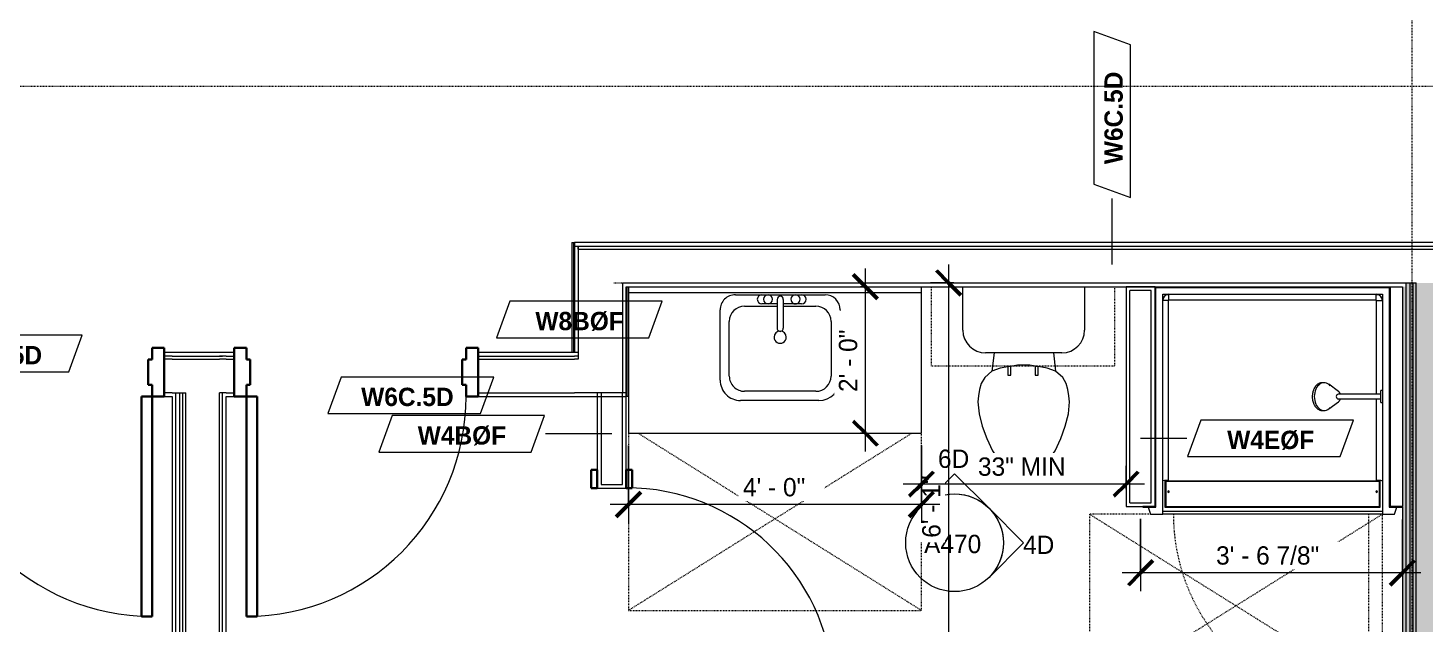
# Model space of a CAD drawing. Header units: inches. Extents: x -4010 to -1814, y 9846 to 12241.
# Drawn here: x -3165.2 to -2936.2, y 10318.2 to 10415.8 of the extents above; entities that cross this region are included whole.
import ezdxf

# ---------------------------------------------------------------- set-up
doc = ezdxf.new("R2010")
doc.units = ezdxf.units.IN
doc.header["$MEASUREMENT"] = 0
for name, pattern in [('Dash', [0.25, 0.125, -0.125]), ('Dash 3_32_', [0.1875, 0.09375, -0.09375]), ('Dash_2_', [0.25, 0.125, -0.125])]:
    doc.linetypes.add(name, pattern=pattern)
for name, color, linetype, lineweight in [('0-1', 7, 'Continuous', 5), ('0-2', 7, 'Continuous', 9), ('A-ANNO-DIMS', 211, 'Continuous', 9), ('A-ANNO-DIMS-32', 211, 'Continuous', 9), ('A-DETL-1', 90, 'Dash 3_32_', 18), ('A-DOOR-1', 7, 'Continuous', 9), ('A-DOOR-2', 10, 'Continuous', 30), ('A-DOOR-3', 31, 'Continuous', 9), ('A-DOOR-4', 31, 'Continuous', 30), ('A-DOOR-FRAM-2', 10, 'Continuous', 30), ('A-DOOR-FRAM-3', 31, 'Continuous', 30), ('A-GENM', 5, 'Continuous', 9), ('A-GENM-HDLN', 13, 'Dash', 9), ('A-WALL', 113, 'Continuous', 18), ('A-WALL-2', 250, 'Continuous', 18), ('A-WALL-3', 113, 'Continuous', 9), ('A-WALL-IDEN', 211, 'Continuous', 9), ('G-ANNO-SYMB-3', 111, 'Continuous', 9), ('G-ANNO-SYMB-4', 111, 'Dash_2_', 9), ('I-WALL-1', 21, 'Continuous', 18), ('I-WALL-2', 241, 'Continuous', 5), ('I-WALL-3', 7, 'Continuous', 9), ('I-WALL-4', 2, 'Continuous', 9), ('P-SANR-FIXT', 6, 'Continuous', 9), ('P-SANR-FIXT-HDLN', 131, 'Dash', 9), ('Q-CASE', 31, 'Continuous', 9), ('Q-CASE-3', 31, 'Dash', 9)]:
    doc.layers.add(name, color=color, linetype=linetype, lineweight=lineweight)
doc.styles.add('Century Gothic', font='ufonts.com_century-gothic.ttf', dxfattribs={"height": 3})
doc.styles.add('Century Gothic_B_1', font='GOTHICB.TTF', dxfattribs={"height": 3})
doc.dimstyles.new('OD_1__HACK_2', dxfattribs={"dimscale": 12, "dimtxt": 3.132505, "dimasz": 0.333333, "dimexe": 0.25, "dimexo": 0.166667, "dimgap": 0.041667, "dimtad": 1, "dimdec": 4, "dimrnd": 0.0625, "dimzin": 3, "dimdsep": 46, "dimlunit": 4, "dimtxsty": 'Century Gothic', "dimblk1": 'OBLIQUE', "dimblk2": 'OBLIQUE', "dimsah": 1, "dimcen": 0.09, "dimdle": 0.25, "dimazin": 0, "dimtfac": 1, "dimtdec": 4, "dimtix": 1, "dimtmove": 0, "dimatfit": 3, "dimfxl": 1, "dimtvp": 1, "dimtfill": 1, "dimfrac": 2, "dimtolj": 1, "dimtzin": 0, "dimarcsym": 2})
doc.dimstyles.new('OD_1__HACK_2_1', dxfattribs={"dimscale": 12, "dimtxt": 3.132505, "dimasz": 0.333333, "dimexe": 0.25, "dimexo": 0.166667, "dimgap": 0.041667, "dimtad": 1, "dimdec": 4, "dimrnd": 0.0625, "dimzin": 3, "dimdsep": 46, "dimlunit": 4, "dimtxsty": 'Century Gothic', "dimblk1": 'OBLIQUE', "dimblk2": 'OBLIQUE', "dimsah": 1, "dimcen": 0.09, "dimdle": 0.25, "dimazin": 0, "dimtfac": 1, "dimtdec": 4, "dimtix": 1, "dimtmove": 0, "dimatfit": 3, "dimfxl": 1, "dimtvp": 1, "dimtfill": 1, "dimfrac": 2, "dimtolj": 1, "dimtzin": 0, "dimarcsym": 2})

# ---------------------------------------------------------------- blocks, each defined once
blk = doc.blocks.new('HOLLOW METAL - UNIT DOOR-2191977-UNIT PLANS - 1ST FLOOR')
at = {"layer": 'A-DOOR-1'}
blk.add_arc((18, -3.875), 36, 180, 270, dxfattribs=at)
at = {"layer": 'A-DOOR-2'}
for p, q in [((16.25, -3.875), (18, -3.875)), ((16.25, -39.875), (16.25, -3.875)), ((18, -3.875), (18, -39.875)), ((18, -39.875), (16.25, -39.875))]:
    blk.add_line(p, q, dxfattribs=at)
at = {"layer": 'A-DOOR-FRAM-2'}
for p, q in [((-20, 4.125), (-18, 4.125)), ((-20, -3.875), (-20, 4.125)), ((-18, 4.125), (-18, 2.1875)), ((18, 4.125), (20, 4.125)), ((18, 2.1875), (18, 4.125)), ((20, 4.125), (20, -3.875)), ((-18, 2.1875), (-17.375, 2.1875)), ((-17.375, 2.1875), (-17.375, -1.9375)), ((17.375, 2.1875), (18, 2.1875)), ((17.375, -1.9375), (17.375, 2.1875)), ((-18, -1.9375), (-18, -3.875)), ((-17.375, -1.9375), (-18, -1.9375)), ((18, -1.9375), (17.375, -1.9375)), ((18, -3.875), (18, -1.9375)), ((-18, -3.875), (-20, -3.875)), ((20, -3.875), (18, -3.875))]:
    blk.add_line(p, q, dxfattribs=at)
blk = doc.blocks.new('Basic Wall _ INT - W8BØF - _5_8 GYP - 2X8 WOOD_BATT_ - 5_8 GYP_ - ___-2320177-UNIT PLANS - 1ST FLOOR')
at = {"layer": 'I-WALL-3'}
for p, q in [((-3067.02, 10355.41), (-3067.02, 10373.41)), ((-3067.11, 10355.41), (-3067.15, 10355.41)), ((-3067.02, 10355.41), (-3067.11, 10355.41)), ((-3066.78, 10355.41), (-3067.02, 10355.41))]:
    blk.add_line(p, q, dxfattribs=at)
blk = doc.blocks.new('Basic Wall _ INT - W8BØF - _5_8 GYP - 2X8 WOOD_BATT_ - 5_8 GYP_ - ___-2320176-UNIT PLANS - 1ST FLOOR')
at = {"layer": 'I-WALL-3'}
for p, q in [((-3076.06, 10380.66), (-3075.77, 10380.66)), ((-3076.06, 10380.66), (-3076.06, 10362.66)), ((-3075.77, 10380.66), (-3075.77, 10362.66)), ((-3075.77, 10380.66), (-3075.69, 10380.66)), ((-3075.69, 10380.66), (-3075.65, 10380.66))]:
    blk.add_line(p, q, dxfattribs=at)
blk = doc.blocks.new('HOLLOW METAL - UNIT DOOR-2191978-UNIT PLANS - 1ST FLOOR')
at = {"layer": 'A-DOOR-1'}
blk.add_arc((18, 3.875), 36, 90, 180, dxfattribs=at)
at = {"layer": 'A-DOOR-2'}
for p, q in [((18, 39.875), (16.25, 39.875)), ((16.25, 39.875), (16.25, 3.875)), ((18, 3.875), (18, 39.875)), ((16.25, 3.875), (18, 3.875))]:
    blk.add_line(p, q, dxfattribs=at)
at = {"layer": 'A-DOOR-FRAM-2'}
for p, q in [((-18, 3.875), (-20, 3.875)), ((-20, 3.875), (-20, -4.125)), ((-18, 1.9375), (-18, 3.875)), ((18, 3.875), (18, 1.9375)), ((20, 3.875), (18, 3.875)), ((20, -4.125), (20, 3.875)), ((-17.375, 1.9375), (-18, 1.9375)), ((-17.375, -2.1875), (-17.375, 1.9375)), ((18, 1.9375), (17.375, 1.9375)), ((17.375, 1.9375), (17.375, -2.1875)), ((-18, -4.125), (-18, -2.1875)), ((-18, -2.1875), (-17.375, -2.1875)), ((17.375, -2.1875), (18, -2.1875)), ((18, -2.1875), (18, -4.125)), ((-20, -4.125), (-18, -4.125)), ((18, -4.125), (20, -4.125))]:
    blk.add_line(p, q, dxfattribs=at)
blk = doc.blocks.new('CTR - 1st Phase - Common Walls_rvt-1-UNIT PLANS - 1ST FLOOR')
at = {"layer": 'I-WALL-1'}
blk.add_hatch(color=256, dxfattribs=at).paths.add_polyline_path([(-2939.96, 10017.09), (-2939.34, 10017.09), (-2939.34, 10373.41), (-2939.96, 10373.41), (-2939.96, 10033.33)], flags=0)
at = {"layer": 'I-WALL-2'}
for points in [[(-2939.34, 10017.09), (-2938.71, 10017.09), (-2938.71, 10374.04), (-2939.34, 10374.04), (-2939.34, 10033.33)], [(-2938.21, 10017.09), (-2938.21, 10374.04), (-2938.71, 10374.04), (-2938.71, 10017.09)], [(-2937.71, 10017.09), (-2937.71, 10374.04), (-2938.21, 10374.04), (-2938.21, 10017.09)], [(-2937.71, 10017.09), (-2932.21, 10017.09), (-2932.21, 10374.04), (-2937.71, 10374.04), (-2937.71, 10033.33)]]:
    blk.add_hatch(color=256, dxfattribs=at).paths.add_polyline_path(points, flags=0)
at = {"layer": 'A-WALL-2'}
for p, q in [((-3075.65, 10380.04), (-3075.02, 10380.04)), ((-3075.02, 10380.04), (-3067.15, 10380.04)), ((-3075.02, 10379.54), (-3075.02, 10380.04)), ((-3075.02, 10380.04), (-3075.02, 10379.54)), ((-3075.02, 10379.54), (-3067.77, 10379.54)), ((-3075.02, 10379.54), (-3075.02, 10362.66)), ((-3067.77, 10379.54), (-3067.15, 10379.54)), ((-3067.15, 10380.04), (-2803.9, 10380.04)), ((-3067.15, 10379.54), (-2803.9, 10379.54)), ((-3067.77, 10374.04), (-3067.15, 10374.04)), ((-3067.77, 10374.04), (-3067.77, 10356.04)), ((-3067.15, 10374.04), (-2939.34, 10374.04)), ((-2939.34, 10374.04), (-2938.71, 10374.04)), ((-2939.34, 10373.41), (-2939.34, 10374.04)), ((-2939.34, 10374.04), (-2938.71, 10374.04)), ((-2938.71, 10374.04), (-2938.21, 10374.04)), ((-2938.71, 10373.41), (-2938.71, 10374.04)), ((-2938.71, 10374.04), (-2938.21, 10374.04)), ((-2938.21, 10374.04), (-2937.71, 10374.04)), ((-2938.21, 10373.41), (-2938.21, 10374.04)), ((-2938.21, 10374.04), (-2937.71, 10374.04)), ((-2937.71, 10373.41), (-2937.71, 10374.04)), ((-2939.34, 10017.09), (-2939.34, 10373.41)), ((-2938.71, 10017.09), (-2938.71, 10373.41)), ((-2938.21, 10017.09), (-2938.21, 10373.41)), ((-2937.71, 10017.09), (-2937.71, 10373.41)), ((-3075.02, 10362.66), (-3075.65, 10362.66)), ((-3075.02, 10362.66), (-3075.02, 10362.04)), ((-3075.02, 10362.66), (-3075.02, 10362.04)), ((-3141.56, 10362.04), (-3142.85, 10362.04)), ((-3141.56, 10361.54), (-3142.85, 10361.54)), ((-3141.56, 10362.04), (-3133.81, 10362.04)), ((-3141.56, 10361.54), (-3139.31, 10361.54)), ((-3139.31, 10361.54), (-3133.81, 10361.54)), ((-3133.81, 10362.04), (-3133.31, 10362.04)), ((-3133.31, 10362.04), (-3133.81, 10362.04)), ((-3132.69, 10361.54), (-3133.81, 10361.54)), ((-3132.69, 10362.04), (-3133.31, 10362.04)), ((-3132.69, 10362.04), (-3131.4, 10362.04)), ((-3132.69, 10361.54), (-3131.4, 10361.54)), ((-3091.4, 10362.04), (-3075.65, 10362.04)), ((-3091.4, 10361.54), (-3075.65, 10361.54)), ((-3075.02, 10362.04), (-3075.65, 10362.04)), ((-3075.02, 10361.54), (-3075.65, 10361.54)), ((-3075.02, 10362.04), (-3075.02, 10361.54)), ((-3075.02, 10362.04), (-3075.02, 10361.54)), ((-3141.56, 10356.04), (-3142.85, 10356.04)), ((-3141.56, 10356.04), (-3140.94, 10356.04)), ((-3140.94, 10017.09), (-3140.94, 10356.04)), ((-3140.94, 10356.04), (-3140.31, 10356.04)), ((-3140.31, 10017.09), (-3140.31, 10356.04)), ((-3140.31, 10356.04), (-3139.81, 10356.04)), ((-3139.81, 10017.09), (-3139.81, 10356.04)), ((-3139.81, 10356.04), (-3139.31, 10356.04)), ((-3139.31, 10017.09), (-3139.31, 10356.04)), ((-3133.81, 10017.09), (-3133.81, 10356.04)), ((-3133.31, 10356.04), (-3133.81, 10356.04)), ((-3133.31, 10017.09), (-3133.31, 10356.04)), ((-3132.69, 10356.04), (-3133.31, 10356.04)), ((-3132.69, 10356.04), (-3131.4, 10356.04)), ((-3091.4, 10356.04), (-3075.65, 10356.04)), ((-3075.02, 10356.04), (-3075.65, 10356.04)), ((-3067.77, 10356.04), (-3075.02, 10356.04))]:
    blk.add_line(p, q, dxfattribs=at)
at = {"layer": 'I-WALL-3'}
for p, q in [((-3067.15, 10380.66), (-3075.65, 10380.66)), ((-3075.65, 10380.66), (-3075.65, 10380.04)), ((-2803.9, 10380.66), (-3067.15, 10380.66)), ((-3075.65, 10380.04), (-3075.65, 10362.66)), ((-3067.15, 10373.41), (-2980.49, 10373.41)), ((-3067.15, 10355.41), (-3067.15, 10373.41)), ((-2941.99, 10373.41), (-2939.96, 10373.41)), ((-2939.96, 10373.41), (-2939.96, 10337.41)), ((-3141.56, 10362.66), (-3142.85, 10362.66)), ((-3133.31, 10362.66), (-3141.56, 10362.66)), ((-3132.69, 10362.66), (-3133.31, 10362.66)), ((-3131.4, 10362.66), (-3132.69, 10362.66)), ((-3075.65, 10362.66), (-3091.4, 10362.66)), ((-3142.85, 10355.41), (-3141.56, 10355.41)), ((-3141.56, 10355.41), (-3141.56, 10108.47)), ((-3132.69, 10108.47), (-3132.69, 10355.41)), ((-3132.69, 10355.41), (-3131.4, 10355.41)), ((-3091.4, 10355.41), (-3075.65, 10355.41)), ((-3075.65, 10355.41), (-3067.77, 10355.41)), ((-3067.77, 10355.41), (-3067.15, 10355.41)), ((-2939.96, 10337.29), (-2939.96, 10017.09))]:
    blk.add_line(p, q, dxfattribs=at)
at = {"layer": '0-2'}
for name, p in [('Basic Wall _ INT - W8BØF - _5_8 GYP - 2X8 WOOD_BATT_ - 5_8 GYP_ - ___-2320176-UNIT PLANS - 1ST FLOOR', (0, 0)), ('Basic Wall _ INT - W8BØF - _5_8 GYP - 2X8 WOOD_BATT_ - 5_8 GYP_ - ___-2320177-UNIT PLANS - 1ST FLOOR', (0, 0)), ('HOLLOW METAL - UNIT DOOR-2191977-UNIT PLANS - 1ST FLOOR', (-3162.85, 10359.29))]:
    blk.add_blockref(name, p, dxfattribs=at)
at = {"layer": '0-2', "rotation": 180}
blk.add_blockref('HOLLOW METAL - UNIT DOOR-2191978-UNIT PLANS - 1ST FLOOR', (-3111.4, 10359.29), dxfattribs=at)
blk = doc.blocks.new('M_Sink Vanity-Square - 500 x 440mm-1372835-UNIT PLANS - 1ST FLOOR')
at = {"layer": 'P-SANR-FIXT'}
for p, q in [((-5.72, 10.23), (7.14, 10.23)), ((-5.22, 8.73), (6.46, 8.73)), ((10.46, 6.91), (10.46, -4.59)), ((-9.22, -4.59), (-9.22, 6.73)), ((-7.72, -2.72), (-7.72, 6.23)), ((8.96, 6.23), (8.96, -2.72)), ((0.12, -6.33), (0.12, -1.59)), ((1.12, -6.33), (1.12, -1.59)), ((0.12, -5.22), (-5.22, -5.22)), ((-2.88, -5.59), (0.12, -5.59)), ((6.46, -5.22), (1.12, -5.22)), ((1.12, -5.59), (3.62, -5.59)), ((7.96, -7.09), (-6.72, -7.09)), ((3.62, -7.09), (-2.88, -7.09))]:
    blk.add_line(p, q, dxfattribs=at)
for centre, radius, start, end in [((-5.72, 6.73), 3.5, 90, 180), ((7.14, 6.91), 3.32, 360, 90), ((-5.22, 6.23), 2.5, 90, 180), ((6.46, 6.23), 2.5, 360, 90), ((0.62, -0.13), 1, 360, 180), ((0.62, -0.13), 1, 180, 0), ((0.62, -1.59), 0.5, 360, 180), ((-5.22, -2.72), 2.5, 180, 270), ((6.46, -2.72), 2.5, 270, 360), ((-6.72, -4.59), 2.5, 180, 270), ((-2.88, -6.34), 0.75, 90, 270), ((-1.88, -6.34), 0.75, 360, 180), ((-1.88, -6.34), 0.75, 180, 0), ((0.62, -6.33), 0.5, 180, 0), ((2.62, -6.34), 0.75, 0, 180), ((2.62, -6.34), 0.75, 180, 0), ((3.62, -6.34), 0.75, 270, 90), ((7.96, -4.59), 2.5, 270, 0)]:
    blk.add_arc(centre, radius, start, end, dxfattribs=at)
blk = doc.blocks.new('Toilet-Domestic-3D - Toilet-Domestic-3D-1352612-UNIT PLANS - 1ST FLOOR')
at = {"layer": 'P-SANR-FIXT'}
for p, q in [((-9.98, 11.75), (-9.98, 18.86)), ((9.98, 18.86), (9.98, 11.75)), ((6.25, 8.02), (-6.25, 8.02)), ((-4.86, 8.02), (-5.21, 5)), ((4.86, 8.02), (5.21, 5)), ((-5.21, 5), (-6.4, 4)), ((-3.84, 5.5), (-5.21, 5)), ((-2.61, 5.72), (-3.84, 5.5)), ((-1, 6), (-2.13, 5.8)), ((1, 6), (-1, 6)), ((1.89, 5.84), (1, 6)), ((3.84, 5.5), (2.37, 5.76)), ((5.21, 5), (3.84, 5.5)), ((6.4, 4), (5.21, 5)), ((-6.97, 3), (-7.24, 2)), ((-6.4, 4), (-6.97, 3)), ((6.97, 3), (6.4, 4)), ((7.24, 2), (6.97, 3)), ((-7.41, 1), (-7.5, 0)), ((-7.5, 0), (-7.33, -1.99)), ((-7.24, 2), (-7.41, 1)), ((7.41, 1), (7.24, 2)), ((7.33, -1.99), (7.5, 0)), ((7.5, 0), (7.41, 1)), ((-7.33, -1.99), (-6.79, -4)), ((6.79, -4), (7.33, -1.99)), ((-6.79, -4), (-6.06, -6)), ((6.06, -6), (6.79, -4)), ((-6.06, -6), (-5.13, -8)), ((5.13, -8), (6.06, -6)), ((-5.13, -8), (-3.74, -10)), ((3.74, -10), (5.13, -8)), ((-3.74, -10), (-2.74, -11)), ((-2.74, -11), (-1.87, -11.5)), ((1.87, -11.5), (2.74, -11)), ((2.74, -11), (3.74, -10)), ((-1.87, -11.5), (-0.5, -12)), ((-0.5, -12), (0.5, -12)), ((0.5, -12), (1.87, -11.5))]:
    blk.add_line(p, q, dxfattribs=at)
for centre, start, end in [((-6.25, 11.75), 180, 270), ((6.25, 11.75), 270, 360)]:
    blk.add_arc(centre, 3.73, start, end, dxfattribs=at)
blk = doc.blocks.new('Bath Vanity - Bath Vanity 48_-3150017-UNIT PLANS - 1ST FLOOR')
at = {"layer": 'Q-CASE'}
for p, q in [((24.74, 24), (-23.26, 24)), ((-23.26, 24), (-23.26, 1)), ((24.74, 1), (24.74, 24))]:
    blk.add_line(p, q, dxfattribs=at)
blk = doc.blocks.new('ADA Clearances - 30_x48_-V80-UNIT PLANS - 1ST FLOOR')
at = {"layer": 'A-GENM-HDLN'}
for p, q in [((15, -24), (-15, 24)), ((-15, -24), (15, 24)), ((15, 24), (-15, 24)), ((15, -24), (15, 24)), ((-15, -14), (-15, -24)), ((-15, -24), (15, -24))]:
    blk.add_line(p, q, dxfattribs=at)
blk = doc.blocks.new('ADA Clearances - 30_x48_-V82-UNIT PLANS - 1ST FLOOR')
at = {"layer": 'A-GENM-HDLN'}
for p, q in [((-14, -22.41), (15, 24)), ((15, 24), (-14, 24)), ((15, -24), (15, 24)), ((15, -24), (-14, 22.41)), ((-14, -24), (-8, -24)), ((-5, -24), (15, -24))]:
    blk.add_line(p, q, dxfattribs=at)
blk = doc.blocks.new('BATHROOM MIRROR - BATHROOM MIRROR 48_-3123886-UNIT PLANS - 1ST FLOOR')
at = {"layer": 'Q-CASE'}
for p, q in [((-23.26, -23), (24.74, -23)), ((-23.26, -23), (-23.26, -24)), ((24.74, -24), (-23.26, -24)), ((24.74, -24), (24.74, -23))]:
    blk.add_line(p, q, dxfattribs=at)
blk = doc.blocks.new('300 Series Wall Hung Cabinet_326 - 30_-2909953-UNIT PLANS - 1ST FLOOR')
at = {"layer": 'Q-CASE'}
for p, q in [((-2.01, 14.69), (-2.5, 14.69)), ((-2.5, 14.69), (-2.5, 13.19)), ((-2.01, 13.19), (-2.01, 14.69)), ((2.49, 14.69), (2, 14.69)), ((2, 14.69), (2, 13.19)), ((2.49, 13.19), (2.49, 14.69)), ((-2.01, 13.19), (-2.5, 13.19)), ((2.49, 13.19), (2, 13.19))]:
    blk.add_line(p, q, dxfattribs=at)
at = {"layer": 'Q-CASE-3'}
for p, q in [((-15, 0.19), (-15, 13.19)), ((-15, 13.19), (15, 13.19)), ((15, 13.19), (15, 0.19)), ((15, 0.19), (-15, 0.19))]:
    blk.add_line(p, q, dxfattribs=at)
blk = doc.blocks.new('SWING - SINGLE - FLUSH - 2-10 x 6-8 - PRIVACY-3199407-UNIT PLANS - 1ST FLOOR')
at = {"layer": 'A-DOOR-3'}
blk.add_arc((17, 2.37), 34.07, 93.3657, 180, dxfattribs=at)
at = {"layer": 'A-DOOR-4'}
for p, q in [((15, 2.37), (15, 36.38)), ((17, 36.38), (15, 36.38)), ((17, 2.37), (17, 36.38)), ((17, 2.37), (15, 2.37))]:
    blk.add_line(p, q, dxfattribs=at)
at = {"layer": 'A-DOOR-FRAM-3'}
for p, q in [((-17, 3.37), (-20, 3.37)), ((-20, 3.37), (-20, 2.37)), ((-20, 2.37), (-17, 2.37)), ((-17, 2.37), (-17, 3.37)), ((20, 3.37), (17, 3.37)), ((17, 3.37), (17, 2.37)), ((17, 2.37), (20, 2.37)), ((20, 2.37), (20, 3.37)), ((-17, -2.38), (-20, -2.38)), ((-20, -2.38), (-20, -3.38)), ((-20, -3.38), (-17, -3.38)), ((-17, -3.38), (-17, -2.38)), ((20, -2.38), (17, -2.38)), ((17, -2.38), (17, -3.38)), ((17, -3.38), (20, -3.38)), ((20, -3.38), (20, -2.38))]:
    blk.add_line(p, q, dxfattribs=at)
blk = doc.blocks.new('4LBS24238A75FTB_V2 - 4LBS24238A75FTB_V2-3746186-UNIT PLANS - 1ST FLOOR')
at = {"layer": 'P-SANR-FIXT'}
for p, q in [((0, -0.5), (38.5, -0.5)), ((0, -36.5), (0, -0.5)), ((0.12, -36.62), (0.12, -0.63)), ((0.12, -0.63), (38.38, -0.63)), ((1.25, -37.75), (1.25, -1.75)), ((1.25, -1.75), (37.25, -1.75)), ((1.42, -2.2), (1.4, -2.23)), ((1.58, -2.01), (1.51, -2.08)), ((1.73, -1.9), (1.7, -1.92)), ((2.01, -1.78), (1.93, -1.8)), ((2.25, -1.77), (2.25, -1.75)), ((36.25, -1.77), (2.25, -1.77)), ((36.25, -1.77), (36.25, -1.75)), ((36.57, -1.8), (36.49, -1.78)), ((36.8, -1.92), (36.77, -1.9)), ((36.99, -2.08), (36.92, -2.01)), ((37.1, -2.23), (37.08, -2.2)), ((37.25, -1.75), (37.25, -17.52)), ((38.38, -0.63), (38.38, -36.62)), ((38.5, -0.5), (38.5, -36.5)), ((1.3, -2.43), (1.28, -2.51)), ((2.2, -32.27), (2.2, -2.75)), ((36.25, -2.7), (2.25, -2.7)), ((36.3, -18.11), (36.3, -2.75)), ((37.22, -2.51), (37.2, -2.43)), ((36.3, -32.27), (36.3, -18.89)), ((37.25, -19.48), (37.25, -37.75)), ((1.62, -32.27), (1.62, -36.62)), ((36.75, -32.38), (1.75, -32.38)), ((1.75, -32.38), (1.75, -36.5)), ((2.2, -32.27), (36.3, -32.27)), ((36.75, -36.5), (36.75, -32.38)), ((36.88, -36.62), (36.88, -32.27)), ((0, -36.5), (-2.02, -36.5)), ((-2.02, -36.5), (-2.02, -36.62)), ((-2.02, -36.62), (0.12, -36.62)), ((-1.13, -36.62), (-0.75, -37.75)), ((1.62, -36.62), (36.88, -36.62)), ((1.75, -36.5), (36.75, -36.5)), ((38.38, -36.62), (40.52, -36.62)), ((40.52, -36.5), (38.5, -36.5)), ((39.25, -37.75), (39.63, -36.62)), ((40.52, -36.62), (40.52, -36.5)), ((-0.75, -37.75), (1.25, -37.75)), ((1.25, -37.25), (37.25, -37.25)), ((1.25, -37.75), (1.25, -37.25)), ((37.25, -37.75), (1.25, -37.75)), ((37.25, -37.25), (37.25, -37.75)), ((37.25, -37.75), (39.25, -37.75))]:
    blk.add_line(p, q, dxfattribs=at)
for centre, radius, start, end in [((2.25, -2.75), 1, 90, 180), ((36.25, -2.75), 1, 0, 90), ((2.2, -34.06), 0.125, 0, 180), ((2.2, -34.06), 0.125, 180, 0), ((36.3, -34.06), 0.125, 0, 180), ((36.3, -34.06), 0.125, 180, 0)]:
    blk.add_arc(centre, radius, start, end, dxfattribs=at)
for centre, start_param, end_param in [((2.2, -32.28), 1.570796, 3.141593), ((36.3, -32.28), 0, 1.570796)]:
    blk.add_ellipse(centre, major_axis=(0.95, 0), ratio=0.019505, start_param=start_param, end_param=end_param, dxfattribs=at)
for points, knots in [([(2.25, -1.77), (2.18, -1.77), (2.05, -1.78), (1.8, -1.86), (1.52, -2.04), (1.34, -2.32), (1.26, -2.57), (1.25, -2.7), (1.25, -2.77)], [0, 0, 0, 0, 0.125, 0.25, 0.5, 0.75, 0.875, 1, 1, 1, 1]), ([(1.38, -2.25), (1.41, -2.21), (1.47, -2.12), (1.54, -2.04), (1.59, -2)], [-0.6665731, -0.6665731, -0.6665731, -0.6665731, -0.5714286, -0.4611793, -0.4611793, -0.4611793, -0.4611793]), ([(1.75, -1.88), (1.77, -1.87), (1.86, -1.82), (2.03, -1.77), (2.17, -1.75), (2.25, -1.75)], [-0.3333068, -0.3333068, -0.3333068, -0.3333068, -0.2857143, -0.1428571, 0, 0, 0, 0]), ([(36.25, -1.75), (36.31, -1.75), (36.42, -1.76), (36.59, -1.8), (36.7, -1.85), (36.75, -1.88)], [-1, -1, -1, -1, -0.8928571, -0.7857143, -0.6666667, -0.6666667, -0.6666667, -0.6666667]), ([(37.25, -2.77), (37.25, -2.7), (37.24, -2.57), (37.16, -2.32), (36.98, -2.04), (36.7, -1.86), (36.45, -1.78), (36.32, -1.77), (36.25, -1.77)], [0, 0, 0, 0, 0.125, 0.25, 0.5, 0.75, 0.875, 1, 1, 1, 1]), ([(36.75, -1.88), (36.79, -1.91), (36.89, -1.97), (36.97, -2.05), (37.01, -2.1)], [-0.6665731, -0.6665731, -0.6665731, -0.6665731, -0.5714286, -0.4475924, -0.4475924, -0.4475924, -0.4475924]), ([(37.12, -2.25), (37.13, -2.27), (37.16, -2.33), (37.18, -2.38), (37.19, -2.42)], [-0.3333068, -0.3333068, -0.3333068, -0.3333068, -0.2857143, -0.2174647, -0.2174647, -0.2174647, -0.2174647]), ([(2.25, -2.7), (2.24, -2.7), (2.24, -2.7), (2.23, -2.7), (2.22, -2.71), (2.22, -2.71), (2.21, -2.72), (2.21, -2.73), (2.2, -2.74), (2.2, -2.74), (2.2, -2.75), (2.2, -2.75)], [-1, -1, -1, -1, -0.833333, -0.75, -0.666667, -0.583333, -0.416667, -0.333333, -0.208333, -0.083333, 0, 0, 0, 0]), ([(36.3, -2.75), (36.3, -2.74), (36.3, -2.74), (36.3, -2.73), (36.29, -2.72), (36.29, -2.72), (36.28, -2.71), (36.27, -2.71), (36.26, -2.7), (36.26, -2.7), (36.25, -2.7), (36.25, -2.7)], [-1, -1, -1, -1, -0.833333, -0.75, -0.666667, -0.583333, -0.416667, -0.333333, -0.208333, -0.083333, 0, 0, 0, 0])]:
    blk.add_open_spline(points, degree=3, knots=knots, dxfattribs=at)
for points in [[(1.35, -2.32), (1.36, -2.3), (1.37, -2.27), (1.38, -2.25)], [(1.63, -1.97), (1.67, -1.94), (1.71, -1.91), (1.75, -1.88)], [(2.25, -2.7), (2.25, -2.62), (2.25, -2.45), (2.25, -2.22), (2.25, -2.03), (2.25, -1.88), (2.25, -1.82), (2.25, -1.8)], [(36.25, -2.7), (36.25, -2.62), (36.25, -2.45), (36.25, -2.22), (36.25, -2.03), (36.25, -1.88), (36.25, -1.82), (36.25, -1.8)], [(37.04, -2.14), (37.07, -2.18), (37.09, -2.21), (37.12, -2.25)], [(1.25, -2.75), (1.25, -2.74), (1.25, -2.72), (1.25, -2.71)], [(2.2, -2.75), (2.12, -2.75), (1.95, -2.75), (1.72, -2.75), (1.52, -2.76), (1.37, -2.76), (1.27, -2.76), (1.25, -2.77), (1.25, -2.77)], [(36.3, -2.75), (36.38, -2.75), (36.55, -2.75), (36.78, -2.75), (36.98, -2.76), (37.13, -2.76), (37.23, -2.76), (37.25, -2.77), (37.25, -2.77)], [(37.25, -2.67), (37.25, -2.7), (37.25, -2.72), (37.25, -2.75)]]:
    blk.add_open_spline(points, degree=3, dxfattribs=at)
at = {"layer": 'P-SANR-FIXT-HDLN'}
blk.add_line((35, -37.75), (35, -69.75), dxfattribs=at)
blk.add_arc((35, -37.75), 32, 180, 270, dxfattribs=at)
blk = doc.blocks.new('Shower Head - Shower Head-3260035-UNIT PLANS - 1ST FLOOR')
at = {"layer": 'P-SANR-FIXT'}
for p, q in [((-2.28, 9.81), (-2.28, 9.54)), ((2.28, 9.54), (2.28, 9.81)), ((-2.02, 8.78), (-0.84, 7.19)), ((-0.39, 7.27), (-0.39, 6.01)), ((0.39, 6.01), (0.39, 7.27)), ((0.84, 7.19), (2.02, 8.78)), ((-0.98, 0.26), (-0.98, 0)), ((-0.98, 0.26), (0.98, 0.26)), ((0.98, 0), (-0.98, 0)), ((-0.39, 1), (-0.39, 0.26)), ((0.39, 0.26), (0.39, 1)), ((0.98, 0), (0.98, 0.26))]:
    blk.add_line(p, q, dxfattribs=at)
at = {"layer": 'P-SANR-FIXT', "flags": 128}
for points in [[(0, 11.49), (-0.09, 11.49), (-0.18, 11.48), (-0.27, 11.48), (-0.35, 11.47), (-0.44, 11.46), (-0.53, 11.44), (-0.62, 11.43), (-0.7, 11.41), (-0.79, 11.39), (-0.87, 11.36), (-0.95, 11.34), (-1.03, 11.31), (-1.11, 11.28), (-1.19, 11.25), (-1.26, 11.21), (-1.34, 11.17), (-1.41, 11.13), (-1.48, 11.09), (-1.55, 11.05), (-1.61, 11), (-1.68, 10.95), (-1.74, 10.9), (-1.8, 10.85), (-1.85, 10.8), (-1.9, 10.74), (-1.95, 10.69), (-2, 10.63), (-2.04, 10.57), (-2.08, 10.51), (-2.12, 10.44), (-2.15, 10.38), (-2.18, 10.31), (-2.21, 10.25), (-2.23, 10.18), (-2.25, 10.11), (-2.26, 10.04), (-2.27, 9.97), (-2.28, 9.9), (-2.28, 9.83), (-2.28, 9.81)], [(2.28, 9.81), (2.28, 9.88), (2.28, 9.95), (2.27, 10.02), (2.25, 10.09), (2.24, 10.16), (2.21, 10.23), (2.19, 10.3), (2.16, 10.36), (2.13, 10.43), (2.09, 10.49), (2.05, 10.55), (2.01, 10.61), (1.97, 10.67), (1.92, 10.73), (1.86, 10.79), (1.81, 10.84), (1.75, 10.89), (1.69, 10.94), (1.63, 10.99), (1.57, 11.04), (1.5, 11.08), (1.43, 11.12), (1.36, 11.16), (1.28, 11.2), (1.21, 11.24), (1.13, 11.27), (1.05, 11.3), (0.97, 11.33), (0.89, 11.36), (0.81, 11.38), (0.72, 11.4), (0.64, 11.42), (0.55, 11.44), (0.47, 11.45), (0.38, 11.46), (0.29, 11.47), (0.2, 11.48), (0.11, 11.49), (0.02, 11.49), (0, 11.49)], [(-0.84, 7.19), (-0.81, 7.16), (-0.79, 7.13), (-0.76, 7.1), (-0.73, 7.08), (-0.7, 7.05), (-0.68, 7.03), (-0.65, 7.01), (-0.62, 6.98), (-0.59, 6.97), (-0.56, 6.95), (-0.53, 6.93), (-0.49, 6.91), (-0.46, 6.9), (-0.43, 6.89), (-0.4, 6.87)], [(0.39, 6.87), (0.43, 6.88), (0.46, 6.9), (0.49, 6.91), (0.52, 6.93), (0.55, 6.94), (0.58, 6.96), (0.61, 6.98), (0.64, 7), (0.67, 7.03), (0.7, 7.05), (0.73, 7.07), (0.76, 7.1), (0.78, 7.13), (0.81, 7.16), (0.83, 7.19), (0.84, 7.19)], [(-0.39, 6.01), (-0.39, 5.81), (-0.39, 5.6), (-0.39, 5.38), (-0.39, 5.15), (-0.39, 4.92), (-0.39, 4.68), (-0.39, 4.43), (-0.39, 4.18), (-0.39, 3.93), (-0.39, 3.67), (-0.39, 3.4), (-0.39, 3.13), (-0.39, 2.86), (-0.39, 2.59), (-0.39, 2.31), (-0.39, 2.03), (-0.39, 1.75), (-0.39, 1.46), (-0.39, 1.18), (-0.39, 1)], [(0.39, 1), (0.39, 1.29), (0.39, 1.57), (0.39, 1.85), (0.39, 2.13), (0.39, 2.41), (0.39, 2.69), (0.39, 2.96), (0.39, 3.23), (0.39, 3.5), (0.39, 3.76), (0.39, 4.02), (0.39, 4.27), (0.39, 4.52), (0.39, 4.77), (0.39, 5), (0.39, 5.23), (0.39, 5.46), (0.39, 5.67), (0.39, 5.88), (0.39, 6.01)]]:
    blk.add_lwpolyline(points, dxfattribs=at)
at = {"layer": 'P-SANR-FIXT'}
for centre, major_axis, start_param, end_param in [((0, 9.54), (-2.28, 0), 4.712389, 6.956384), ((0, 9.54), (2.28, 0), 5.609987, 7.853982), ((0, 7.27), (-0.394, 0), 4.712389, 6.283185), ((0, 7.27), (-0.394, 0), 3.141593, 4.712389)]:
    blk.add_ellipse(centre, major_axis=major_axis, ratio=0.707107, start_param=start_param, end_param=end_param, dxfattribs=at)
blk = doc.blocks.new('Elevation - Filled Arrow-152140-UNIT PLANS - 1ST FLOOR')
at = {"layer": 'G-ANNO-SYMB-3'}
for start, end in [(360, 180), (180, 360)]:
    blk.add_arc((0, 0), 0.25, start, end, dxfattribs=at)
blk = doc.blocks.new('Elevation - Filled Arrow-151867-UNIT PLANS - 1ST FLOOR')
at = {"layer": 'G-ANNO-SYMB-3'}
for p, q in [((0, 0.3536), (-0.1768, 0.1768)), ((0.1768, 0.1768), (0, 0.3536))]:
    blk.add_line(p, q, dxfattribs=at)
blk.add_arc((0, 0), 0.25, 45, 135, dxfattribs=at)
blk = doc.blocks.new('DIMBLOCK11-UNIT PLANS - 1ST FLOOR')
at = {"layer": 'A-ANNO-DIMS-32', "lineweight": 50}
for p, q in [((-3014.31, 10374.04), (-3016.31, 10376.04)), ((-3014.31, 10374.04), (-3012.31, 10372.04)), ((-3014.31, 10301.04), (-3016.31, 10303.04)), ((-3014.31, 10301.04), (-3012.31, 10299.04))]:
    blk.add_line(p, q, dxfattribs=at)
at = {"layer": 'A-ANNO-DIMS-32'}
for p, q in [((-3014.31, 10377.04), (-3014.31, 10301.04)), ((-3013.48, 10374.04), (-3017.31, 10374.04)), ((-3014.31, 10374.04), (-3013.48, 10374.04)), ((-3013.48, 10301.04), (-3017.31, 10301.04)), ((-3014.31, 10301.04), (-3013.48, 10301.04))]:
    blk.add_line(p, q, dxfattribs=at)
at = {"layer": 'A-ANNO-DIMS-32', "color": 0, "insert": (-3018.65, 10332.29), "char_height": 3, "width": 12.5897, "attachment_point": 1, "rotation": 90, "line_spacing_factor": 0.984502, "style": 'Century Gothic', "bg_fill": 3, "box_fill_scale": 1.25, "bg_fill_color": 256, "bg_fill_true_color": 13158600, "bg_fill_transparency": 0}
blk.add_mtext('6\' - 1"', dxfattribs=at)
blk = doc.blocks.new('_Oblique')
at = {"color": 0, "linetype": 'ByBlock', "lineweight": -2}
blk.add_line((-0.5, -0.5), (0.5, 0.5), dxfattribs=at)
blk = doc.blocks.new('DIMBLOCK57-UNIT PLANS - 1ST FLOOR')
at = {"layer": 'A-ANNO-DIMS-32'}
for p, q in [((-3066.77, 10347.41), (-3066.77, 10334.74)), ((-3066.77, 10337.74), (-3066.77, 10347.41)), ((-3018.77, 10347.41), (-3018.77, 10334.74)), ((-3018.77, 10337.74), (-3018.77, 10347.41)), ((-3015.77, 10337.74), (-3069.77, 10337.74))]:
    blk.add_line(p, q, dxfattribs=at)
at = {"layer": 'A-ANNO-DIMS-32', "lineweight": 50}
for p, q in [((-3066.77, 10337.74), (-3064.77, 10339.74)), ((-3018.77, 10337.74), (-3016.77, 10339.74)), ((-3066.77, 10337.74), (-3068.77, 10335.74)), ((-3018.77, 10337.74), (-3020.77, 10335.74))]:
    blk.add_line(p, q, dxfattribs=at)
at = {"layer": 'A-ANNO-DIMS-32', "color": 0, "insert": (-3048.02, 10342.08), "char_height": 3, "width": 12.5897, "attachment_point": 1, "line_spacing_factor": 0.984502, "style": 'Century Gothic', "bg_fill": 3, "box_fill_scale": 1.25, "bg_fill_color": 256, "bg_fill_true_color": 13158600, "bg_fill_transparency": 0}
blk.add_mtext('4\' - 0"', dxfattribs=at)
blk = doc.blocks.new('DIMBLOCK58-UNIT PLANS - 1ST FLOOR')
at = {"layer": 'A-ANNO-DIMS-32'}
for p, q in [((-3027.95, 10346.41), (-3027.95, 10376.41)), ((-3028.78, 10373.41), (-3024.95, 10373.41)), ((-3027.95, 10373.41), (-3028.78, 10373.41)), ((-3028.78, 10349.41), (-3024.95, 10349.41)), ((-3027.95, 10349.41), (-3028.78, 10349.41))]:
    blk.add_line(p, q, dxfattribs=at)
at = {"layer": 'A-ANNO-DIMS-32', "lineweight": 50}
for p, q in [((-3027.95, 10373.41), (-3029.95, 10375.41)), ((-3027.95, 10373.41), (-3025.95, 10371.41)), ((-3027.95, 10349.41), (-3029.95, 10351.41)), ((-3027.95, 10349.41), (-3025.95, 10347.41))]:
    blk.add_line(p, q, dxfattribs=at)
at = {"layer": 'A-ANNO-DIMS-32', "color": 0, "insert": (-3032.3, 10356.17), "char_height": 3, "width": 12.5897, "attachment_point": 1, "rotation": 90, "line_spacing_factor": 0.984502, "style": 'Century Gothic', "bg_fill": 3, "box_fill_scale": 1.25, "bg_fill_color": 256, "bg_fill_true_color": 13158600, "bg_fill_transparency": 0}
blk.add_mtext('2\' - 0"', dxfattribs=at)
blk = doc.blocks.new('DIMBLOCK344-UNIT PLANS - 1ST FLOOR')
at = {"layer": 'A-ANNO-DIMS-32'}
for p, q in [((-3018.77, 10347.41), (-3018.77, 10338.1)), ((-3018.77, 10341.1), (-3018.77, 10347.41)), ((-2985.24, 10340.27), (-2985.24, 10344.1)), ((-2982.24, 10341.1), (-3021.77, 10341.1)), ((-2985.24, 10341.1), (-2985.24, 10340.27))]:
    blk.add_line(p, q, dxfattribs=at)
at = {"layer": 'A-ANNO-DIMS-32', "lineweight": 50}
for p, q in [((-3018.77, 10341.1), (-3016.77, 10343.1)), ((-2985.24, 10341.1), (-2983.24, 10343.1)), ((-3018.77, 10341.1), (-3020.77, 10339.1)), ((-2985.24, 10341.1), (-2987.24, 10339.1))]:
    blk.add_line(p, q, dxfattribs=at)
at = {"layer": 'A-ANNO-DIMS-32', "color": 0, "insert": (-3009.51, 10345.45), "char_height": 3, "width": 18.0194, "attachment_point": 1, "line_spacing_factor": 0.984502, "style": 'Century Gothic', "bg_fill": 3, "box_fill_scale": 1.25, "bg_fill_color": 256, "bg_fill_true_color": 13158600, "bg_fill_transparency": 0}
blk.add_mtext('33" MIN', dxfattribs=at)
blk = doc.blocks.new('DIMBLOCK363-UNIT PLANS - 1ST FLOOR')
at = {"layer": 'A-ANNO-DIMS-32'}
for p, q in [((-2982.86, 10335.41), (-2982.86, 10323.55)), ((-2982.86, 10326.55), (-2982.86, 10335.41)), ((-2939.96, 10335.29), (-2939.96, 10323.55)), ((-2939.96, 10326.55), (-2939.96, 10335.29)), ((-2936.96, 10326.55), (-2985.86, 10326.55))]:
    blk.add_line(p, q, dxfattribs=at)
at = {"layer": 'A-ANNO-DIMS-32', "lineweight": 50}
for p, q in [((-2982.86, 10326.55), (-2980.86, 10328.55)), ((-2939.96, 10326.55), (-2937.96, 10328.55)), ((-2982.86, 10326.55), (-2984.86, 10324.55)), ((-2939.96, 10326.55), (-2941.96, 10324.55))]:
    blk.add_line(p, q, dxfattribs=at)
at = {"layer": 'A-ANNO-DIMS-32', "color": 0, "insert": (-2970.49, 10330.9), "char_height": 3, "width": 21.7784, "attachment_point": 1, "line_spacing_factor": 0.984502, "style": 'Century Gothic', "bg_fill": 3, "box_fill_scale": 1.25, "bg_fill_color": 256, "bg_fill_true_color": 13158600, "bg_fill_transparency": 0}
blk.add_mtext('3\' - 6 7/8"', dxfattribs=at)
blk = doc.blocks.new('Wall Tag - Arch Wall-3956453-UNIT PLANS - 1ST FLOOR')
at = {"layer": 'A-WALL-IDEN'}
for p, q in [((-0.3561, 0.0937), (-0.4244, -0.0937)), ((0.4244, 0.0937), (-0.3561, 0.0937)), ((0.3561, -0.0937), (0.4244, 0.0937)), ((-0.4244, -0.0937), (0.3561, -0.0937))]:
    blk.add_line(p, q, dxfattribs=at)

msp = doc.modelspace()

# ---------------------------------------------------------------- linework, layer by layer
at = {"layer": 'A-DETL-1'}
msp.add_line((-3069.16194, 10374.0394), (-2941.48929, 10374.0394), dxfattribs=at)
at = {"layer": 'A-WALL'}
for p, q in [((-2984.61015, 10338.0394), (-2984.61015, 10372.7894)), ((-2981.11015, 10372.7894), (-2984.61015, 10372.7894)), ((-2981.11015, 10338.0394), (-2981.11015, 10372.7894)), ((-3071.27374, 10356.03481), (-3071.27374, 10341.0394)), ((-3067.77374, 10341.0394), (-3067.77374, 10356.03481)), ((-3071.27374, 10341.0394), (-3067.77374, 10341.0394)), ((-2984.61015, 10338.0394), (-2981.11015, 10338.0394))]:
    msp.add_line(p, q, dxfattribs=at)
at = {"layer": 'A-WALL-3'}
for p, q in [((-3071.89874, 10356.03481), (-3071.89874, 10340.4144)), ((-3067.14874, 10356.03481), (-3071.89874, 10356.03481)), ((-3067.14874, 10340.4144), (-3067.14874, 10356.03481)), ((-3071.89874, 10340.4144), (-3067.14874, 10340.4144))]:
    msp.add_line(p, q, dxfattribs=at)
at = {"layer": 'A-WALL-IDEN'}
msp.add_line((-2987.53706, 10377.0394), (-2987.53706, 10387.88255), dxfattribs=at)
at = {"layer": 'G-ANNO-SYMB-4'}
for p, q in [((-2938.33176, 9980.89599), (-2938.33176, 10427.26276)), ((-2913.32374, 10406.1894), (-3207.32374, 10406.1894))]:
    msp.add_line(p, q, dxfattribs=at)
at = {"layer": 'I-WALL-4'}
for p, q in [((-2985.23515, 10373.4144), (-2985.23515, 10337.4144)), ((-2980.48515, 10373.4144), (-2985.23515, 10373.4144)), ((-2985.23515, 10337.4144), (-2982.50906, 10337.4144))]:
    msp.add_line(p, q, dxfattribs=at)

# ---------------------------------------------------------------- block references
at = {"layer": '0-1'}
msp.add_blockref('CTR - 1st Phase - Common Walls_rvt-1-UNIT PLANS - 1ST FLOOR', (0, 0), dxfattribs=at)
at = {"layer": 'A-DOOR-3', "rotation": 270.0000000000325}
msp.add_blockref('SWING - SINGLE - FLUSH - 2-10 x 6-8 - PRIVACY-3199407-UNIT PLANS - 1ST FLOOR', (-3069.52374, 10323.4144), dxfattribs=at)
at = {"layer": 'A-GENM'}
for name, p, rotation in [('ADA Clearances - 30_x48_-V82-UNIT PLANS - 1ST FLOOR', (-3042.77374, 10335.40981), 269.9999999999426), ('ADA Clearances - 30_x48_-V80-UNIT PLANS - 1ST FLOOR', (-2967.23515, 10321.1644), 270.000000000121)]:
    msp.add_blockref(name, p, dxfattribs=dict(at, rotation=rotation))
at = {"layer": 'A-WALL-IDEN', "xscale": 31.99999999999999, "yscale": 31.99999999999999, "zscale": 31.99999999999999, "rotation": 89.99999999999991}
msp.add_blockref('Wall Tag - Arch Wall-3956453-UNIT PLANS - 1ST FLOOR', (-2987.53706, 10401.61426), dxfattribs=at)
at = {"layer": 'A-WALL-IDEN', "xscale": 31.99999999999999, "yscale": 31.99999999999999, "zscale": 31.99999999999999}
for p in [(-3074.81675, 10368.0394), (-3169.89249, 10362.45741), (-3102.44874, 10355.62138), (-3094.0986, 10349.31312), (-2961.57089, 10348.58065)]:
    msp.add_blockref('Wall Tag - Arch Wall-3956453-UNIT PLANS - 1ST FLOOR', p, dxfattribs=at)
at = {"layer": 'G-ANNO-SYMB-3', "extrusion": (0, 0, -1), "xscale": 31.99999999999999, "yscale": 31.99999999999999, "zscale": 31.99999999999999}
for name in ['Elevation - Filled Arrow-151867-UNIT PLANS - 1ST FLOOR', 'Elevation - Filled Arrow-152140-UNIT PLANS - 1ST FLOOR']:
    msp.add_blockref(name, (3013.34871, 10331.4711), dxfattribs=at)
at = {"layer": 'G-ANNO-SYMB-3', "extrusion": (0, 0, -1), "xscale": 31.99999999999999, "yscale": 31.99999999999999, "zscale": 31.99999999999999, "rotation": 89.99999999999852}
msp.add_blockref('Elevation - Filled Arrow-151867-UNIT PLANS - 1ST FLOOR', (3013.34871, 10331.4711), dxfattribs=at)
at = {"layer": 'P-SANR-FIXT'}
for name, p, rotation in [('M_Sink Vanity-Square - 500 x 440mm-1372835-UNIT PLANS - 1ST FLOOR', (-3041.29425, 10365.01065), 180), ('Shower Head - Shower Head-3260035-UNIT PLANS - 1ST FLOOR', (-2943.23515, 10355.4144), 89.9999999999192)]:
    msp.add_blockref(name, p, dxfattribs=dict(at, rotation=rotation))
for name, p in [('Toilet-Domestic-3D - Toilet-Domestic-3D-1352612-UNIT PLANS - 1ST FLOOR', (-3002.00444, 10354.55858)), ('4LBS24238A75FTB_V2 - 4LBS24238A75FTB_V2-3746186-UNIT PLANS - 1ST FLOOR', (-2980.48515, 10373.9144))]:
    msp.add_blockref(name, p, dxfattribs=at)
at = {"layer": 'Q-CASE', "rotation": 180}
for name, p in [('BATHROOM MIRROR - BATHROOM MIRROR 48_-3123886-UNIT PLANS - 1ST FLOOR', (-3042.03603, 10349.40981)), ('Bath Vanity - Bath Vanity 48_-3150017-UNIT PLANS - 1ST FLOOR', (-3042.03603, 10373.4144)), ('300 Series Wall Hung Cabinet_326 - 30_-2909953-UNIT PLANS - 1ST FLOOR', (-3002.12944, 10373.59731))]:
    msp.add_blockref(name, p, dxfattribs=at)

# ---------------------------------------------------------------- texts
at = {"layer": 'A-WALL-IDEN', "insert": (-2988.78459, 10393.47865), "char_height": 3, "width": 19.594, "attachment_point": 1, "rotation": 90, "style": 'Century Gothic_B_1'}
msp.add_mtext('W6C.5D', dxfattribs=at)
at = {"layer": 'A-WALL-IDEN', "char_height": 3, "attachment_point": 1, "style": 'Century Gothic_B_1'}
for s, insert, width in [('W8BØF', (-3082.03267, 10369.28693), 17.372), ('W6C.5D', (-3178.02809, 10363.70495), 19.594), ('W6C.5D', (-3110.58434, 10356.86891), 19.594), ('W4BØF', (-3101.31452, 10350.56065), 17.372), ('W4EØF', (-2968.66712, 10349.82818), 17.069)]:
    msp.add_mtext(s, dxfattribs=dict(at, insert=insert, width=width))
at = {"layer": 'G-ANNO-SYMB-3', "char_height": 3, "attachment_point": 1, "style": 'Century Gothic'}
for s, insert, width in [('6D', (-3016.06192, 10346.73645), 6.666), ('A470', (-3018.3397, 10332.77753), 12.221), ('4D', (-3002.12325, 10332.64311), 6.666)]:
    msp.add_mtext(s, dxfattribs=dict(at, insert=insert, width=width))

# ---------------------------------------------------------------- next in the draw order: dimensions: what is measured, and where the dimension line sits
at = {"layer": 'A-ANNO-DIMS'}
dim = msp.add_linear_dim(base=(-3014.30723, 10301.0394), p1=(-3011.4788, 10374.0394), p2=(-3011.4788, 10301.0394), angle=90, dimstyle='OD_1__HACK_2', override={"dimpost": '<>', "dimfxl": 73}, dxfattribs=at)
dim.commit()
dim.dimension.update_dxf_attribs({"geometry": 'DIMBLOCK11-UNIT PLANS - 1ST FLOOR', "text_midpoint": (-3016.38269, 10337.5394)})

# ---------------------------------------------------------------- next in the draw order: dimensions: what is measured, and where the dimension line sits
dim = msp.add_linear_dim(base=(-3066.77374, 10337.73583), p1=(-3018.77374, 10349.4144), p2=(-3066.77374, 10349.4144), dimstyle='OD_1__HACK_2', override={"dimpost": '<>', "dimfxl": 48}, dxfattribs=at)
dim.commit()
dim.dimension.update_dxf_attribs({"geometry": 'DIMBLOCK57-UNIT PLANS - 1ST FLOOR', "text_midpoint": (-3042.77374, 10339.81129)})

# ---------------------------------------------------------------- next in the draw order: linework, layer by layer
at = {"layer": 'A-WALL-IDEN'}
msp.add_line((-3069.52374, 10349.31312), (-3080.36689, 10349.31312), dxfattribs=at)

# ---------------------------------------------------------------- next in the draw order: dimensions: what is measured, and where the dimension line sits
at = {"layer": 'A-ANNO-DIMS'}
dim = msp.add_linear_dim(base=(-3027.95019, 10373.4144), p1=(-3030.77862, 10349.4144), p2=(-3030.77862, 10373.4144), angle=90, dimstyle='OD_1__HACK_2', override={"dimpost": '<>', "dimfxl": 24}, dxfattribs=at)
dim.commit()
dim.dimension.update_dxf_attribs({"geometry": 'DIMBLOCK58-UNIT PLANS - 1ST FLOOR', "text_midpoint": (-3030.02565, 10361.4144)})
dim = msp.add_linear_dim(base=(-3018.77374, 10341.10084), p1=(-2985.23515, 10338.27242), p2=(-3018.77374, 10349.40981), text='33" MIN', dimstyle='OD_1__HACK_2_1', override={"dimpost": '<>', "dimfxl": 35.339475}, dxfattribs=at)
dim.commit()
dim.dimension.update_dxf_attribs({"geometry": 'DIMBLOCK344-UNIT PLANS - 1ST FLOOR', "text_midpoint": (-3002.00444, 10343.1763)})

# ---------------------------------------------------------------- next in the draw order: linework, layer by layer
at = {"layer": 'A-WALL-IDEN'}
msp.add_line((-2982.86015, 10348.58065), (-2975.30259, 10348.58065), dxfattribs=at)

# ---------------------------------------------------------------- next in the draw order: dimensions: what is measured, and where the dimension line sits
at = {"layer": 'A-ANNO-DIMS'}
dim = msp.add_linear_dim(base=(-2982.86015, 10326.55281), p1=(-2939.96124, 10337.2894), p2=(-2982.86015, 10337.4144), dimstyle='OD_1__HACK_2_1', override={"dimpost": '<>', "dimfxl": 42.899091}, dxfattribs=at)
dim.commit()
dim.dimension.update_dxf_attribs({"geometry": 'DIMBLOCK363-UNIT PLANS - 1ST FLOOR', "text_midpoint": (-2961.41069, 10328.79448)})

doc.saveas('drawing.dxf')
